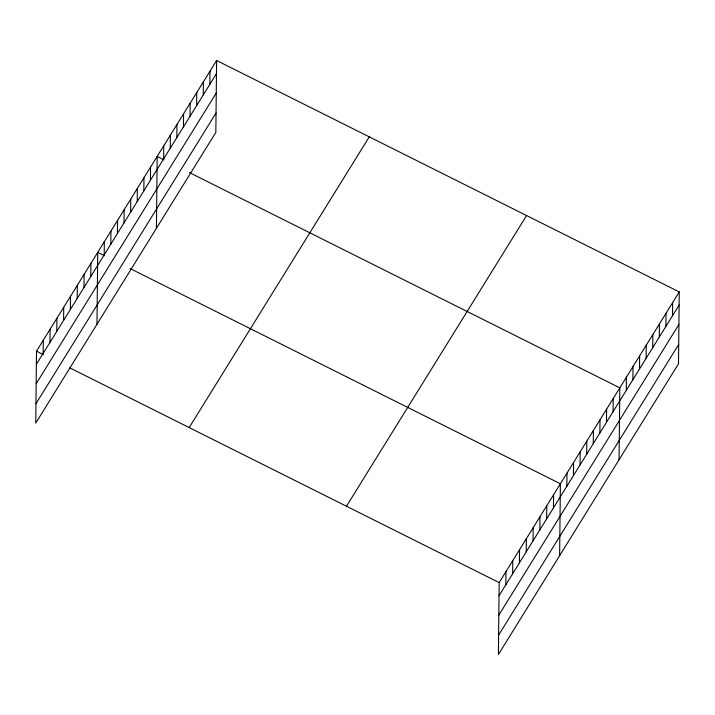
<?xml version="1.0" encoding="UTF-8"?>
<svg xmlns="http://www.w3.org/2000/svg" width="715" height="715" viewBox="0 0 715 715"><rect width="100%" height="100%" fill="white"/><g stroke="black" fill="none" stroke-linecap="round" stroke-linejoin="round"><path stroke-width="1.07" d="M216.6 60.498L36.501 351.19L35.75 423.083L215.841 132.391L216.6 60.498L679.25 291.917L678.499 363.81L498.4 654.502L499.159 582.609L679.25 291.917M43.168 353.362L43.302 340.215M49.97 342.378L50.113 329.231M56.78 331.403L56.914 318.247M63.581 320.418L63.715 307.262M70.383 309.434L70.517 296.287M77.184 298.45L77.327 285.303M83.995 287.475L84.129 274.319M90.796 276.491L90.93 263.334M96.981 324.253L97.732 252.359L104.587 255.782M104.202 254.853L104.336 241.697M110.807 244.19L110.941 231.034M117.412 233.528L117.546 220.381M124.008 222.874L124.151 209.718M130.613 212.212L130.756 199.065M137.217 201.559L137.352 188.403M143.822 190.896L143.956 177.74M150.427 180.234L150.561 167.087M156.415 228.317L157.166 156.424L164.021 159.856M163.628 158.918L163.771 145.771M170.233 148.264L170.376 135.108M176.837 137.602L176.98 124.446M183.442 126.939L183.576 113.792M190.047 116.286L190.181 103.13M196.652 105.623L196.786 92.476M203.257 94.97L203.391 81.814M209.853 84.307L209.996 71.151M505.818 584.781L505.961 571.625M512.628 573.796L512.762 560.649M519.43 562.821L519.564 549.665M526.231 551.837L526.374 538.681M533.033 540.853L533.175 527.697M539.843 529.869L539.977 516.722M546.644 518.893L546.778 505.737M553.446 507.909L553.58 494.753M559.63 555.671L560.39 483.769L130.032 268.509M566.852 486.263L566.995 473.116M573.457 475.609L573.591 462.453M580.062 464.947L580.196 451.8M586.666 454.293L586.8 441.137M593.271 443.631L593.405 430.475M599.867 432.968L600.01 419.821M606.472 422.315L606.615 409.159M613.077 411.652L613.211 398.505M619.065 459.736L619.816 387.843L189.466 172.583M626.286 390.336L626.42 377.18M632.891 379.674L633.025 366.527M639.487 369.02L639.63 355.864M646.092 358.358L646.235 345.211M652.697 347.705L652.84 334.548M659.302 337.042L659.436 323.886M665.906 326.38L666.04 313.233M672.511 315.726L672.645 302.57M36.367 364.346L216.457 73.645M36.161 383.732L216.261 93.03M35.956 403.707L216.046 113.006M189.18 427.561L369.271 136.86M346.48 506.247L526.571 215.546M499.016 595.765L679.116 305.064M498.811 615.15L678.91 324.449M498.605 635.117L678.696 344.424M36.501 351.19L43.356 354.622M69.775 367.841L499.159 582.609"/></g></svg>
